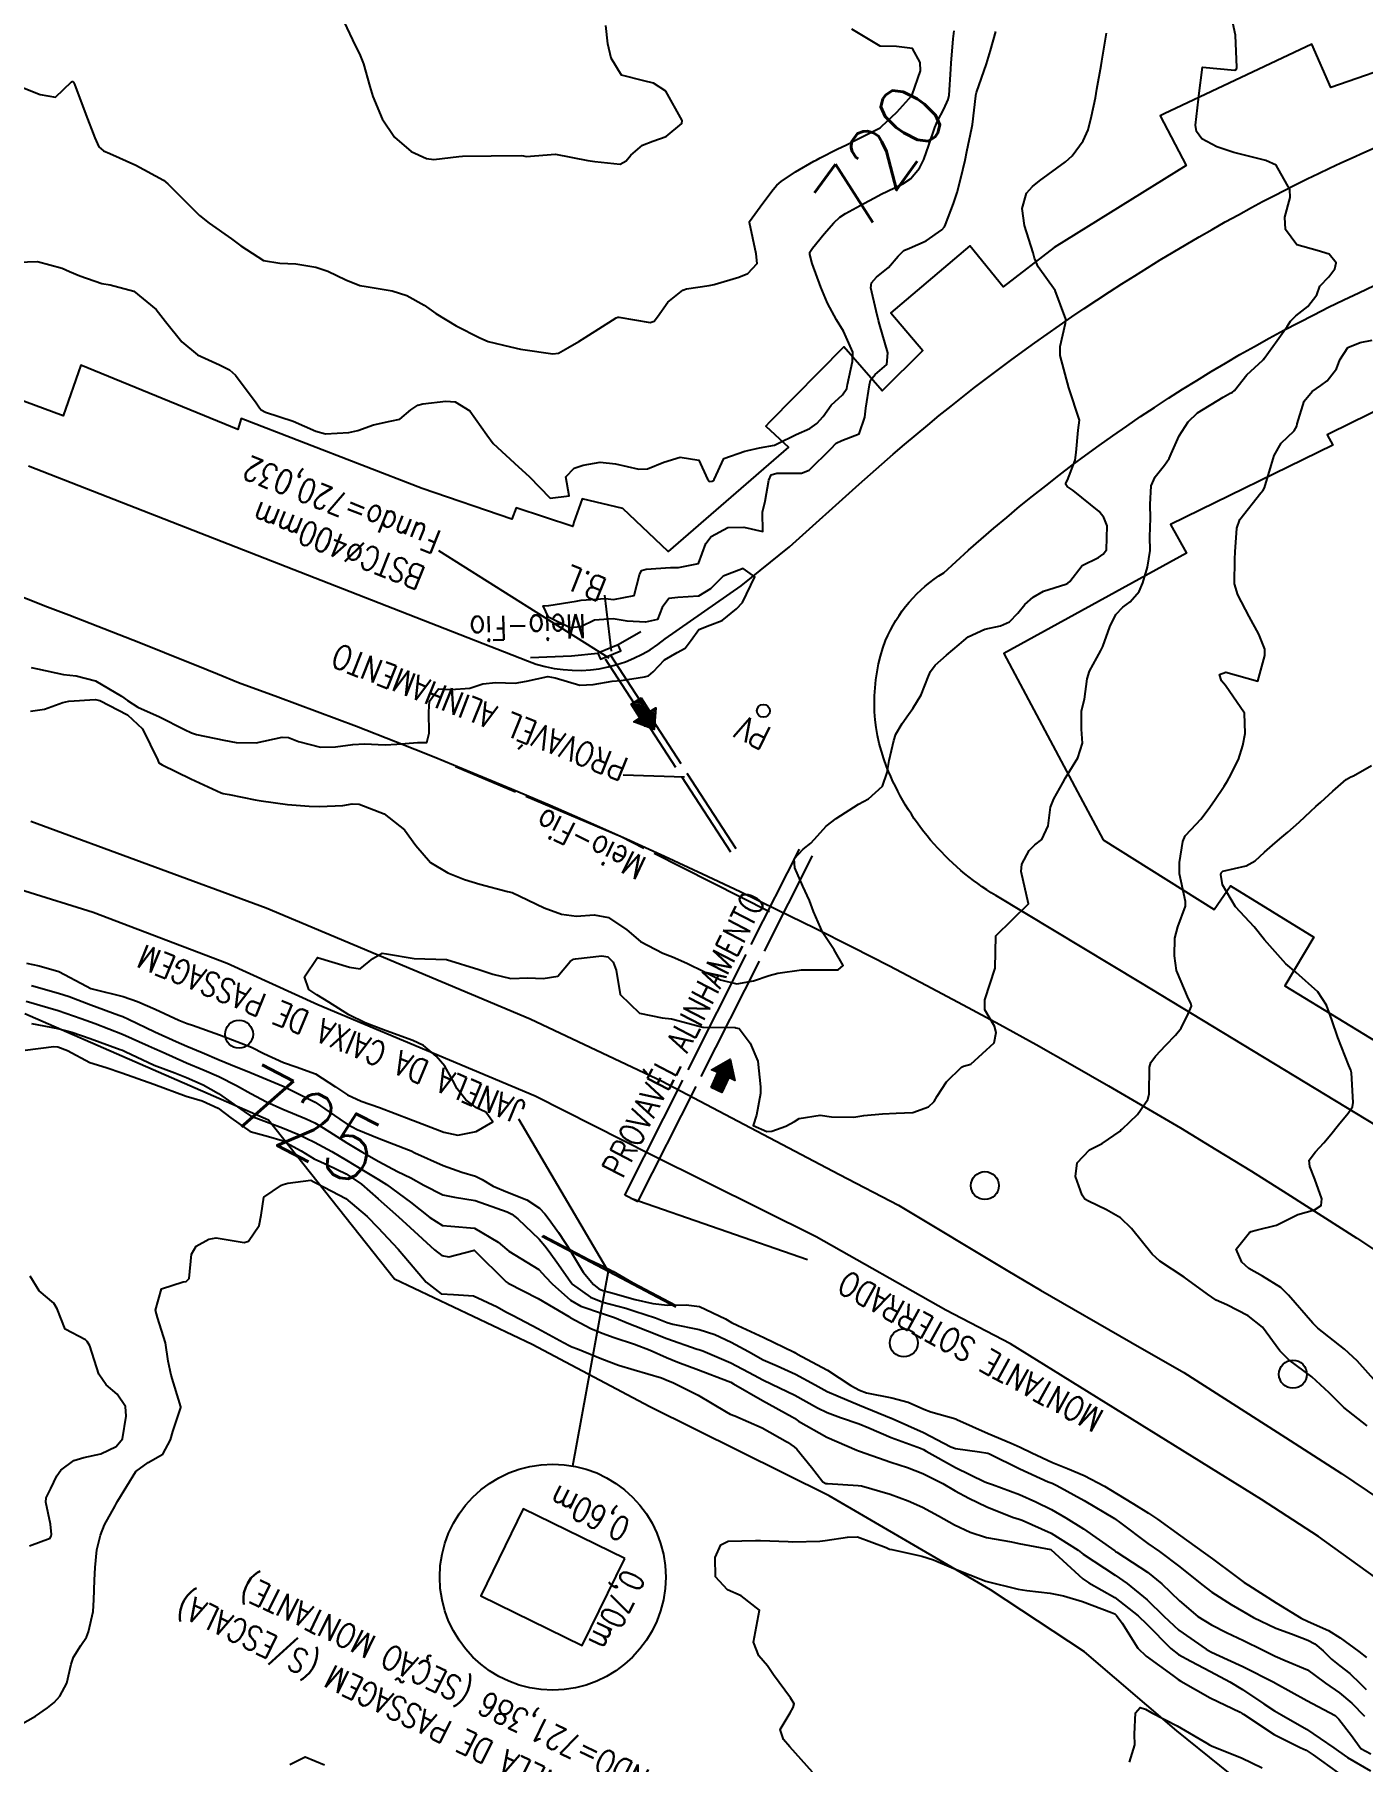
# Model space of a CAD drawing. Header units: metres. Extents: x 286371 to 293043, y 7462578 to 7466404.
# Drawn here: x 291481.8 to 291564, y 7463501.9 to 7463608.9 of the extents above; entities that cross this region are included whole.
import ezdxf
from ezdxf.enums import TextEntityAlignment as Align

# ---------------------------------------------------------------- set-up
doc = ezdxf.new("R2010")
doc.units = ezdxf.units.M
doc.header["$MEASUREMENT"] = 0
doc.linetypes.add('CONTINUO', pattern=[0])
doc.linetypes.add('TRACEJADO', pattern=[8.7, 8, -0.7])
for name, color, linetype in [('B.L', 151, 'Continuous'), ('BUEIRO', 151, 'Continuous'), ('Cotas', 45, 'Continuous'), ('Curvas de Nivel 1m', 11, 'Continuous'), ('Curvas de Nivel 5m', 15, 'Continuous'), ('Divisas', 45, 'Continuous'), ('Edificações', 30, 'Continuous'), ('GALERIA', 45, 'Continuous'), ('Linha Férrea', 20, 'Continuous'), ('MEIO-FIO', 45, 'Continuous'), ('MURO', 30, 'Continuous'), ('P.V', 45, 'CONTINUO'), ('Postes', 20, 'Continuous'), ('TEXTO', 45, 'Continuous'), ('TUBO', 45, 'Continuous'), ('Vias primárias', 230, 'Continuous')]:
    doc.layers.add(name, color=color, linetype=linetype)
doc.styles.add('ROMANS', font='romans', dxfattribs={"height": 0.2})
doc.styles.add('Style-STANDARD', font='STANDARD.shx')

msp = doc.modelspace()

# ---------------------------------------------------------------- hatches: boundary and pattern name
at = {"layer": 'TEXTO'}
for points in [[(291519.36, 7463567.78), (291519.9, 7463566.92), (291520.27, 7463567.15), (291520.17, 7463565.81), (291518.92, 7463566.3), (291519.28, 7463566.53), (291518.74, 7463567.38)], [(291523.7, 7463543.63), (291524.11, 7463544.56), (291523.72, 7463544.73), (291524.89, 7463545.4), (291525.18, 7463544.08), (291524.79, 7463544.26), (291524.37, 7463543.33)]]:
    msp.add_hatch(color=256, dxfattribs=at).paths.add_polyline_path(points)

# ---------------------------------------------------------------- linework, layer by layer
at = {"layer": 'B.L', "linetype": 'CONTINUO'}
msp.add_polyline3d([(291516.68, 7463570.55, 720.61), (291516.84, 7463570.17, 720.67), (291518.1, 7463570.69, 720.69), (291517.94, 7463571.07, 720.63)], close=True, dxfattribs=at)
at = {"layer": 'BUEIRO', "linetype": 'CONTINUO'}
msp.add_polyline3d([(291519.17, 7463536.55, 721.67), (291518.35, 7463536.96, 721.34)], dxfattribs=at)
at = {"layer": 'Curvas de Nivel 1m', "flags": 128}
for points, elevation in [([(291481.3, 7463551.35), (291482.08, 7463551.17), (291483.3, 7463550.83), (291485.02, 7463549.91), (291485.28, 7463549.78), (291485.45, 7463549.73), (291487.28, 7463549.28), (291488.17, 7463548.96), (291489.26, 7463548.5), (291490.73, 7463547.82), (291491.25, 7463547.6), (291491.57, 7463547.49), (291493.24, 7463546.9), (291494.6, 7463546.39), (291495.23, 7463546.13), (291496, 7463545.74), (291497.22, 7463545.19), (291498, 7463544.92), (291499.2, 7463544.49), (291500.43, 7463543.68), (291501.18, 7463543.18), (291502.03, 7463542.8), (291503.17, 7463542.39), (291505.1, 7463541.66), (291505.15, 7463541.64), (291505.26, 7463541.6), (291507.14, 7463540.88), (291508.02, 7463540.68), (291509.14, 7463540.91), (291510.17, 7463541.52), (291509.74, 7463542.11), (291509.17, 7463542.37), (291508.51, 7463542.88), (291507.98, 7463543.56), (291507.71, 7463544.08), (291507.2, 7463544.95), (291506.67, 7463545.58), (291505.88, 7463546.24), (291505.23, 7463546.55), (291503.8, 7463547.07), (291503.25, 7463547.28), (291502.28, 7463547.65), (291501.26, 7463548.15), (291500.02, 7463548.93), (291499.28, 7463549.37), (291498.79, 7463549.7), (291498.51, 7463550.49), (291499.31, 7463551.69), (291501.31, 7463551.1), (291501.97, 7463550.99), (291502.75, 7463551.64), (291503.32, 7463551.95), (291503.6, 7463551.91), (291505.31, 7463551.64), (291507.31, 7463551.56), (291509.31, 7463550.95), (291510.17, 7463550.65), (291511.29, 7463550.4), (291512.34, 7463550.44), (291513.29, 7463550.4), (291514.21, 7463550.54), (291514.97, 7463551.45), (291515.17, 7463551.59), (291515.31, 7463551.61), (291516.94, 7463551.79), (291517.31, 7463551.74), (291517.63, 7463551.41), (291517.81, 7463550.9), (291518.06, 7463549.4), (291519.26, 7463548.24), (291520.66, 7463547.95), (291521.25, 7463547.9), (291523.19, 7463547.38), (291523.24, 7463547.37), (291525.19, 7463547.35), (291525.24, 7463547.34), (291525.43, 7463547.29), (291526.12, 7463546.39), (291526.6, 7463545.27), (291526.77, 7463543.69), (291526.77, 7463543.27), (291526.52, 7463541.92), (291526.31, 7463541.28), (291527.15, 7463540.92), (291527.47, 7463540.94), (291528.34, 7463541.25), (291528.86, 7463541.54), (291529.16, 7463541.71), (291530.45, 7463541.93), (291531.16, 7463541.82), (291532.54, 7463541.81), (291533.17, 7463541.9), (291534.31, 7463542.01), (291535.17, 7463542.05), (291536.2, 7463542.1), (291537.17, 7463542.44), (291537.51, 7463542.78), (291537.71, 7463543.11), (291538.29, 7463544), (291539.21, 7463544.89), (291539.34, 7463544.95), (291539.78, 7463545.08), (291541.23, 7463546.4), (291541.35, 7463547.04), (291541.25, 7463547.44), (291540.66, 7463548.45), (291540.65, 7463549.06), (291541.3, 7463551.04), (291541.33, 7463553.04), (291542.35, 7463554.03), (291543.36, 7463555.01), (291542.91, 7463557.02), (291542.95, 7463557.47), (291543.41, 7463558.33), (291543.76, 7463558.67), (291544.19, 7463559), (291544.59, 7463559.85), (291544.72, 7463561), (291544.93, 7463561.53), (291545.48, 7463562.52), (291545.65, 7463562.82), (291545.76, 7463562.98), (291546.42, 7463564.05), (291546.71, 7463564.97), (291546.65, 7463565.84), (291546.65, 7463566.97), (291546.83, 7463567.69), (291547, 7463568.96), (291547.13, 7463569.42), (291547.59, 7463570.26), (291547.84, 7463570.71), (291547.96, 7463570.95), (291548.4, 7463572.17), (291548.77, 7463572.94), (291549.2, 7463573.39), (291549.66, 7463573.73), (291550.22, 7463574.36), (291550.44, 7463574.91), (291550.73, 7463575.87), (291550.89, 7463576.91), (291550.88, 7463577.74), (291550.91, 7463578.91), (291550.9, 7463579.76), (291550.96, 7463580.91), (291551.21, 7463581.47), (291551.78, 7463582.18), (291552.07, 7463582.61), (291552.19, 7463582.89), (291552.69, 7463584), (291553.25, 7463584.87), (291553.83, 7463585.43), (291555.41, 7463586.4), (291555.85, 7463586.64), (291555.97, 7463586.7), (291556.13, 7463586.82), (291556.89, 7463587.79), (291557.88, 7463588.69), (291557.93, 7463588.74), (291557.97, 7463588.79), (291558.76, 7463589.92), (291559.38, 7463590.77), (291559.59, 7463591.1), (291559.92, 7463591.43), (291560.66, 7463592.02), (291561.23, 7463592.75), (291561.41, 7463593.28), (291561.96, 7463593.85), (291562.33, 7463594.36), (291562.41, 7463594.73), (291561.98, 7463595.27), (291561.25, 7463595.48), (291559.99, 7463595.84), (291559.29, 7463596.78), (291559.24, 7463597.55), (291559.57, 7463598.77), (291559.55, 7463599.26), (291558.7, 7463600.78), (291558.07, 7463601.07), (291557.73, 7463601.14), (291556.08, 7463601.56), (291555.02, 7463601.91), (291554.09, 7463602.4), (291553.77, 7463602.86), (291553.71, 7463603.25), (291553.89, 7463604.86), (291553.92, 7463605.06), (291554.15, 7463606.85), (291556.15, 7463606.66), (291556.25, 7463606.72), (291556.27, 7463606.82), (291556.18, 7463608.82), (291555.75, 7463610.83)], 723), ([(291480.21, 7463605.92), (291482.13, 7463605.16), (291483.08, 7463604.99), (291484.08, 7463605.93), (291484.12, 7463605.95), (291484.14, 7463605.95), (291484.2, 7463605.92), (291484.27, 7463605.8), (291484.96, 7463603.91), (291485.52, 7463602.47), (291485.78, 7463601.9), (291486.07, 7463601.66), (291486.46, 7463601.5), (291488.06, 7463600.78), (291489.77, 7463599.84), (291490.04, 7463599.62), (291491.85, 7463597.81), (291492.01, 7463597.65), (291492.61, 7463597.19), (291493.99, 7463596.21), (291494.56, 7463595.77), (291495.97, 7463594.86), (291496.99, 7463594.71), (291497.97, 7463594.67), (291499.21, 7463594.45), (291499.96, 7463594.21), (291501.08, 7463593.67), (291501.95, 7463593.32), (291502.34, 7463593.26), (291503.94, 7463592.98), (291504.86, 7463592.69), (291505.93, 7463592.11), (291506.65, 7463591.58), (291507.91, 7463590.82), (291509.37, 7463590.07), (291509.9, 7463589.86), (291511.27, 7463589.51), (291511.89, 7463589.38), (291512.04, 7463589.36), (291513.89, 7463589.08), (291514.24, 7463589.12), (291514.82, 7463589.46), (291515.5, 7463589.85), (291515.9, 7463590.09), (291517.83, 7463591.31), (291517.92, 7463591.36), (291517.98, 7463591.35), (291519.92, 7463591.02), (291520.18, 7463591.11), (291520.38, 7463591.37), (291521.02, 7463592.28), (291521.95, 7463593.02), (291522.18, 7463593.11), (291523.58, 7463593.32), (291523.89, 7463593.38), (291523.96, 7463593.4), (291525.41, 7463593.84), (291525.97, 7463594.06), (291526.55, 7463594.69), (291526.5, 7463595.28), (291526.07, 7463597.23), (291526.07, 7463597.28), (291526.9, 7463598.41), (291527.54, 7463599.26), (291527.78, 7463599.53), (291528.05, 7463599.77), (291528.93, 7463600.37), (291530.07, 7463601.02), (291530.21, 7463601.08), (291530.46, 7463601.22), (291531.52, 7463601.77), (291532.09, 7463602.04), (291532.86, 7463602.42), (291534.1, 7463603.04), (291534.18, 7463603.09), (291534.26, 7463603.16), (291535.2, 7463604.06), (291536.13, 7463605.09), (291536.15, 7463605.12), (291536.67, 7463606.61), (291536.66, 7463607.13), (291536.18, 7463608), (291535.19, 7463608.13), (291534.18, 7463608.15), (291532.41, 7463609.19)], 719), ([(291481.59, 7463569.66), (291481.97, 7463569.57), (291483.58, 7463569.23), (291484.36, 7463569.14), (291485.57, 7463568.84), (291487.18, 7463567.88), (291487.55, 7463567.62), (291488.2, 7463567.2), (291489.54, 7463566.59), (291491.08, 7463565.82), (291491.52, 7463565.6), (291491.82, 7463565.5), (291493.51, 7463565.15), (291494.29, 7463565), (291495.51, 7463564.99), (291497.13, 7463565.34), (291497.52, 7463565.32), (291498.15, 7463565.07), (291499.51, 7463564.72), (291500.44, 7463564.74), (291501.51, 7463564.88), (291502.23, 7463564.92), (291503.51, 7463564.87), (291504.23, 7463564.9), (291505.52, 7463565.02), (291506.09, 7463565.01), (291506.23, 7463565.58), (291506.22, 7463566.91), (291506.26, 7463567.58), (291506.81, 7463568.33), (291507.57, 7463568.3), (291508.75, 7463568.37), (291509.57, 7463568.64), (291510.37, 7463568.72), (291511.57, 7463568.69), (291512.26, 7463568.81), (291513.58, 7463569.09), (291514.04, 7463569.01), (291515.57, 7463568.56), (291516.39, 7463568.61), (291517.57, 7463568.81), (291518.12, 7463568.86), (291519.58, 7463569.07), (291519.82, 7463569.14), (291520.11, 7463569.38), (291520.82, 7463570.14), (291521.6, 7463570.59), (291522.09, 7463570.86), (291522.46, 7463571.34), (291522.95, 7463572.01), (291523.63, 7463572.28), (291524.39, 7463572.56), (291525.27, 7463573.3), (291525.65, 7463573.68), (291526.41, 7463575.27), (291525.68, 7463575.79), (291524.44, 7463575.31), (291523.66, 7463574.53), (291522.92, 7463574.07), (291521.65, 7463574), (291521.09, 7463573.93), (291520.67, 7463573.37), (291520.38, 7463572.63), (291519.63, 7463572.46), (291518.51, 7463572.52), (291517.63, 7463572.67), (291516.48, 7463572.58), (291515.63, 7463572.18), (291514.97, 7463572.11), (291513.63, 7463572.78), (291513.3, 7463573.48), (291513.62, 7463573.5), (291513.64, 7463573.5), (291515.34, 7463573.76), (291515.65, 7463573.82), (291517.15, 7463573.92), (291517.65, 7463573.87), (291518.93, 7463574.12), (291519.27, 7463575.39), (291519.39, 7463575.67), (291519.68, 7463575.75), (291521.19, 7463575.85), (291521.68, 7463575.86), (291522.92, 7463576.1), (291523.37, 7463577.33), (291523.71, 7463577.77), (291524.74, 7463578.32), (291525.72, 7463578.35), (291526.9, 7463578.08), (291526.89, 7463579.27), (291527.05, 7463579.95), (291527.27, 7463581.26), (291527.43, 7463581.6), (291527.77, 7463581.7), (291529.31, 7463581.69), (291529.77, 7463581.88), (291531.11, 7463583.2), (291531.45, 7463583.55), (291531.8, 7463583.71), (291532.87, 7463584.12), (291533.22, 7463585.17), (291533.29, 7463585.71), (291533.51, 7463587.17), (291533.58, 7463587.45), (291533.86, 7463587.81), (291534.59, 7463588.43), (291534.65, 7463589.15), (291534.14, 7463590.93), (291534.07, 7463591.16), (291533.92, 7463591.75), (291533.59, 7463593.17), (291533.64, 7463593.48), (291533.95, 7463593.84), (291534.68, 7463594.44), (291535.28, 7463595.14), (291535.64, 7463595.48), (291535.98, 7463595.64), (291537.02, 7463596.09), (291538, 7463596.77), (291538.16, 7463596.95), (291538.23, 7463597.1), (291538.72, 7463598.4), (291538.94, 7463599.09), (291539.18, 7463599.96), (291539.44, 7463601.08), (291539.55, 7463601.61), (291539.86, 7463603.08), (291539.89, 7463603.29), (291540.1, 7463605.07), (291540.1, 7463605.1), (291540.14, 7463605.27), (291540.76, 7463607.06), (291541, 7463607.88), (291541.33, 7463609.05)], 721), ([(291500.95, 7463609.67), (291501.68, 7463608.15), (291501.93, 7463607.66), (291502.16, 7463607.06), (291502.56, 7463605.65), (291502.74, 7463605.03), (291503.32, 7463603.64), (291504.09, 7463602.5), (291505.12, 7463601.61), (291506.07, 7463601.18), (291506.52, 7463601.13), (291508.07, 7463601.32), (291508.3, 7463601.33), (291510.07, 7463601.35), (291511.96, 7463601.38), (291512.07, 7463601.36), (291512.24, 7463601.32), (291514.07, 7463601.46), (291516.07, 7463601.06), (291516.5, 7463600.99), (291518.07, 7463600.84), (291518.43, 7463601.04), (291518.73, 7463601.39), (291519.45, 7463602.01), (291520.09, 7463602.25), (291520.91, 7463602.54), (291521.89, 7463603.35), (291521.9, 7463603.55), (291520.9, 7463605.36), (291520.14, 7463605.85), (291519.54, 7463605.99), (291518.15, 7463606.34), (291517.52, 7463607.41), (291517.31, 7463608.29), (291517.18, 7463609.42)], 718), ([(291481.54, 7463566.96), (291482.41, 7463567.08), (291483.55, 7463567.48), (291483.92, 7463567.56), (291485.55, 7463567.68), (291485.84, 7463567.61), (291487.54, 7463566.73), (291488.47, 7463565.86), (291489.42, 7463563.92), (291489.44, 7463563.85), (291489.49, 7463563.75), (291489.7, 7463563.63), (291491.48, 7463562.75), (291493.36, 7463561.89), (291493.47, 7463561.85), (291493.85, 7463561.78), (291495.46, 7463561.45), (291495.82, 7463561.39), (291497.46, 7463561.16), (291498.81, 7463561.06), (291499.45, 7463561.05), (291500.89, 7463561.1), (291501.46, 7463561.22), (291501.9, 7463561.2), (291503.45, 7463560.6), (291504.71, 7463559.61), (291505.42, 7463558.63), (291506.31, 7463557.58), (291507.39, 7463556.93), (291508.42, 7463556.52), (291509.38, 7463556.24), (291511.09, 7463555.79), (291511.38, 7463555.71), (291511.86, 7463555.5), (291513.36, 7463554.76), (291514.43, 7463554.38), (291515.36, 7463554.25), (291516.45, 7463554.33), (291517.35, 7463554.17), (291518.49, 7463553.4), (291519.32, 7463552.69), (291520.72, 7463551.95), (291521.31, 7463551.73), (291522.19, 7463551.34), (291523.3, 7463550.8), (291524.29, 7463550.3), (291525.29, 7463550.06), (291526.33, 7463550.24), (291527.29, 7463550.57), (291527.83, 7463550.72), (291529.3, 7463550.92), (291529.6, 7463550.93), (291531.3, 7463550.92), (291531.58, 7463550.92), (291531.88, 7463551.2), (291531.32, 7463552.16), (291530.62, 7463553.22), (291530.04, 7463554.54), (291529.79, 7463555.23), (291529.38, 7463556.11), (291528.89, 7463557.24), (291528.84, 7463557.8), (291529.41, 7463558.4), (291529.87, 7463558.77), (291530.29, 7463559.22), (291530.83, 7463559.82), (291531.44, 7463560.31), (291532.83, 7463561.18), (291533.46, 7463561.52), (291534.32, 7463562.3), (291534.61, 7463563.15), (291534.74, 7463563.9), (291535.02, 7463565.14), (291535.15, 7463565.52), (291535.54, 7463566.19), (291535.93, 7463566.75), (291536.19, 7463567.12), (291536.71, 7463567.97), (291537.16, 7463569.11), (291537.29, 7463569.41), (291537.59, 7463569.81), (291538.28, 7463570.42), (291539.07, 7463571.08), (291539.36, 7463571.33), (291539.62, 7463571.55), (291540.66, 7463572.02), (291541.63, 7463572.24), (291542.18, 7463572.49), (291542.71, 7463573.03), (291543.13, 7463573.55), (291543.66, 7463574.02), (291544.29, 7463574.38), (291545.67, 7463574.81), (291545.79, 7463574.87), (291545.92, 7463574.98), (291546.69, 7463575.97), (291547.7, 7463576.48), (291547.98, 7463576.67), (291548.19, 7463576.95), (291548.23, 7463578.44), (291548.02, 7463578.95), (291547.74, 7463579.32), (291546.12, 7463580.61), (291545.76, 7463580.86), (291545.67, 7463580.99), (291545.68, 7463581.08), (291545.77, 7463581.25), (291546.26, 7463582.5), (291546.32, 7463582.98), (291546.43, 7463584.36), (291546.53, 7463584.97), (291545.85, 7463586.98), (291545.33, 7463588.99), (291545.33, 7463589.55), (291545.66, 7463590.99), (291545.67, 7463591.23), (291545.02, 7463593), (291543.97, 7463594.48), (291543.74, 7463595.02), (291543.65, 7463595.35), (291543.12, 7463597.03), (291542.97, 7463598.08), (291543.23, 7463599.03), (291543.6, 7463599.46), (291544.05, 7463599.81), (291545.66, 7463600.98), (291546.07, 7463601.36), (291546.75, 7463602.29), (291547.06, 7463602.96), (291547.27, 7463603.8), (291547.51, 7463604.95), (291547.6, 7463605.48), (291547.86, 7463606.95), (291547.9, 7463607.22), (291548.19, 7463608.94)], 722), ([(291564.35, 7463522.69), (291562.89, 7463523.82), (291561.98, 7463524.73), (291560.92, 7463525.72), (291559.48, 7463526.77), (291558.94, 7463527.33), (291557.86, 7463528.79), (291556.97, 7463529.49), (291555.64, 7463530.17), (291554.99, 7463530.46), (291554.44, 7463530.84), (291553.01, 7463531.9), (291551.5, 7463532.89), (291551.03, 7463533.31), (291549.74, 7463534.91), (291549.06, 7463535.56), (291548.2, 7463536.07), (291547.08, 7463536.6), (291546.86, 7463536.73), (291546.69, 7463536.96), (291546.27, 7463538.13), (291546.38, 7463538.97), (291547.14, 7463539.77), (291547.92, 7463540.17), (291549.03, 7463540.93), (291549.09, 7463540.99), (291549.16, 7463541.06), (291550.12, 7463541.96), (291550.76, 7463542.9), (291550.84, 7463543.25), (291550.85, 7463544.9), (291550.93, 7463545.19), (291551.22, 7463545.58), (291551.86, 7463546.26), (291552.47, 7463546.88), (291552.81, 7463547.31), (291553.26, 7463548.21), (291553.45, 7463548.68), (291553.42, 7463548.86), (291553.28, 7463549.14), (291552.52, 7463550.88), (291552.4, 7463551.79), (291552.43, 7463552.88), (291552.62, 7463553.6), (291553.09, 7463554.87), (291553.08, 7463555.16), (291552.72, 7463556.87), (291552.71, 7463557.57), (291552.93, 7463558.87), (291553.07, 7463559.22), (291553.44, 7463559.63), (291554.04, 7463560.26), (291554.5, 7463560.85), (291554.89, 7463561.41), (291555.48, 7463562.3), (291555.69, 7463562.63), (291555.8, 7463562.83), (291556.36, 7463563.96), (291556.63, 7463564.82), (291556.78, 7463565.56), (291556.74, 7463566.82), (291555.57, 7463568.54), (291555.31, 7463568.84), (291555.19, 7463569.23), (291555.58, 7463569.36), (291557.57, 7463568.8), (291558, 7463570.4), (291558, 7463570.8), (291557.62, 7463571.72), (291557.03, 7463572.81), (291556.32, 7463574.16), (291556.12, 7463574.83), (291556.15, 7463576.37), (291556.17, 7463576.83), (291556.26, 7463578.29), (291556.46, 7463578.82), (291557.76, 7463580.47), (291557.9, 7463580.65), (291557.98, 7463580.79), (291558.4, 7463582.17), (291558.57, 7463582.78), (291559.02, 7463583.56), (291559.82, 7463584.31), (291559.98, 7463584.61), (291560.01, 7463584.76), (291560.44, 7463586.16), (291560.94, 7463586.75), (291561.48, 7463587.12), (291561.86, 7463587.42), (291562.45, 7463588.16), (291562.65, 7463588.72), (291563.14, 7463589.47), (291563.9, 7463589.78), (291564.65, 7463589.94)], 724), ([(291481.61, 7463549.96), (291483.28, 7463549.49), (291483.93, 7463549.27), (291485.27, 7463548.75), (291487.02, 7463548.12), (291487.26, 7463548.03), (291487.61, 7463547.87), (291489.24, 7463547.09), (291490.57, 7463546.49), (291491.23, 7463546.2), (291492.18, 7463545.8), (291493.22, 7463545.36), (291493.92, 7463545.07), (291495.21, 7463544.55), (291497.19, 7463543.72), (291499.17, 7463542.72), (291500.7, 7463541.67), (291501.15, 7463541.36), (291501.77, 7463541.03), (291503.14, 7463540.48), (291504.95, 7463539.78), (291505.13, 7463539.71), (291505.35, 7463539.6), (291507.11, 7463538.8), (291508.27, 7463538.4), (291509.1, 7463538.14), (291509.51, 7463537.95), (291510.2, 7463537.53), (291511.09, 7463537.15), (291512.28, 7463536.69), (291513.07, 7463536.16), (291513.4, 7463535.81), (291513.66, 7463535.47), (291514.25, 7463534.66), (291515.03, 7463533.46), (291515.04, 7463533.44), (291515.78, 7463532.2), (291516.42, 7463531.43), (291516.75, 7463531.17), (291517, 7463531.07), (291517.46, 7463530.95), (291518.99, 7463530.51), (291520.1, 7463530.26), (291520.99, 7463530.16), (291522.16, 7463530.17), (291522.99, 7463530.08), (291524.59, 7463529.3), (291524.97, 7463529.09), (291525.36, 7463528.9), (291526.96, 7463528.16), (291528.85, 7463527.24), (291528.94, 7463527.19), (291529.02, 7463527.15), (291530.92, 7463526.13), (291532.35, 7463525.18), (291532.9, 7463524.88), (291533.33, 7463524.73), (291534.89, 7463524.41), (291535.9, 7463524.14), (291536.88, 7463523.71), (291537.32, 7463523.55), (291538.87, 7463523.11), (291538.89, 7463523.1), (291538.92, 7463523.08), (291540.86, 7463522.21), (291542.28, 7463521.6), (291542.85, 7463521.35), (291543.56, 7463521.01), (291544.84, 7463520.41), (291545.78, 7463520.03), (291546.82, 7463519.61), (291548.07, 7463518.95), (291548.81, 7463518.49), (291549.87, 7463517.85), (291550.79, 7463517.28), (291551.36, 7463516.9), (291552.77, 7463515.87), (291554.19, 7463514.85), (291554.75, 7463514.45), (291556.15, 7463513.41), (291556.73, 7463512.98), (291556.98, 7463512.81), (291558.71, 7463511.72), (291560.25, 7463510.76), (291560.68, 7463510.56), (291561.95, 7463510.01), (291562.67, 7463509.55), (291563.83, 7463508.7), (291564.3, 7463508.34)], 724), ([(291481.6, 7463547.61), (291483.24, 7463547.3), (291484.1, 7463547.06), (291485.24, 7463546.68), (291487.1, 7463546), (291487.23, 7463545.95), (291487.4, 7463545.87), (291489.21, 7463545.03), (291490.48, 7463544.55), (291491.2, 7463544.26), (291492.24, 7463543.8), (291493.19, 7463543.27), (291494.78, 7463542.15), (291495.17, 7463541.89), (291495.49, 7463541.75), (291497.15, 7463541.15), (291498.1, 7463540.75), (291499.13, 7463540.26), (291500.2, 7463539.68), (291501.12, 7463539.14), (291502.38, 7463538.37), (291503.1, 7463537.94), (291503.6, 7463537.63), (291505.08, 7463536.53), (291506.28, 7463535.59), (291507.06, 7463535.1), (291507.58, 7463535.04), (291509.05, 7463534.93), (291510.52, 7463534.05), (291511.04, 7463533.6), (291511.17, 7463533.51), (291513.02, 7463532.36), (291513.45, 7463531.92), (291513.85, 7463531.47), (291514.99, 7463530.47), (291515.63, 7463530.09), (291516.98, 7463529.64), (291517.71, 7463529.4), (291518.6, 7463529.02), (291518.97, 7463528.88), (291519.77, 7463528.56), (291520.96, 7463528.09), (291522.83, 7463527.44), (291522.95, 7463527.41), (291523.19, 7463527.32), (291524.93, 7463526.58), (291526.37, 7463525.81), (291526.91, 7463525.53), (291527.47, 7463525.26), (291528.89, 7463524.57), (291530.3, 7463523.8), (291530.88, 7463523.51), (291531.72, 7463523.19), (291532.87, 7463522.8), (291533.48, 7463522.55), (291534.86, 7463521.96), (291536.67, 7463521.29), (291536.85, 7463521.22), (291537.03, 7463521.11), (291538.83, 7463520.09), (291540.66, 7463519.21), (291540.82, 7463519.16), (291541.13, 7463519.05), (291542.81, 7463518.43), (291543.82, 7463517.98), (291544.79, 7463517.49), (291545.68, 7463516.98), (291546.77, 7463516.29), (291548.71, 7463514.94), (291548.75, 7463514.9), (291548.83, 7463514.85), (291550.73, 7463513.61), (291551.63, 7463512.89), (291552.71, 7463511.83), (291553.85, 7463510.86), (291554.69, 7463510.35), (291555.63, 7463509.88), (291556.67, 7463509.38), (291557.85, 7463508.8), (291558.65, 7463508.41), (291559.27, 7463508.15), (291560.64, 7463507.57), (291561.11, 7463507.22), (291561.75, 7463506.74), (291562.62, 7463506.15), (291563.4, 7463505.5), (291564.18, 7463504.69)], 726), ([(291481.22, 7463545.96), (291482.99, 7463546.17), (291483.23, 7463546.15), (291483.84, 7463545.93), (291485.21, 7463545.18), (291486.22, 7463544.88), (291487.2, 7463544.55), (291489.19, 7463543.84), (291491.18, 7463543.1), (291492.17, 7463542.81), (291493.17, 7463542.35), (291493.95, 7463541.77), (291495.15, 7463540.92), (291496.28, 7463540.6), (291497.13, 7463540.35), (291498.31, 7463539.71), (291499.12, 7463539.22), (291499.94, 7463538.85), (291501.1, 7463538.3), (291502.04, 7463537.65), (291503.08, 7463536.75), (291504.34, 7463535.62), (291505.05, 7463534.97), (291506.56, 7463533.58), (291507.03, 7463533.23), (291507.45, 7463533.15), (291508.97, 7463533.55), (291509.02, 7463533.56), (291509.03, 7463533.56), (291509.05, 7463533.54), (291511.01, 7463531.61), (291511.14, 7463531.51), (291512.99, 7463530.57), (291514.88, 7463529.46), (291514.97, 7463529.4), (291516.26, 7463528.72), (291516.96, 7463528.42), (291517.69, 7463528.15), (291518.95, 7463527.74), (291519.92, 7463527.37), (291520.94, 7463526.92), (291521.65, 7463526.62), (291522.93, 7463526.14), (291524.76, 7463525.45), (291524.92, 7463525.39), (291525.09, 7463525.29), (291526.89, 7463524.25), (291528.72, 7463523.24), (291528.87, 7463523.15), (291529.12, 7463522.98), (291530.86, 7463521.97), (291532.73, 7463521.18), (291532.84, 7463521.13), (291532.9, 7463521.11), (291534.83, 7463520.43), (291535.86, 7463520.1), (291536.82, 7463519.72), (291538.05, 7463519.1), (291538.81, 7463518.66), (291539.67, 7463518.2), (291540.79, 7463517.66), (291542.37, 7463517.03), (291542.78, 7463516.9), (291542.97, 7463516.84), (291544.77, 7463516.03), (291546.43, 7463514.97), (291546.75, 7463514.73), (291547.41, 7463514.29), (291548.73, 7463513.44), (291549.47, 7463512.92), (291550.71, 7463511.91), (291551.74, 7463510.89), (291552.68, 7463510.02), (291554.36, 7463508.85), (291554.66, 7463508.68), (291554.97, 7463508.53), (291556.64, 7463507.78), (291558.59, 7463506.78), (291558.62, 7463506.77), (291558.67, 7463506.74), (291560.61, 7463505.66), (291562.35, 7463504.73), (291562.59, 7463504.52), (291563.36, 7463503.49), (291563.95, 7463502.7), (291564.56, 7463502.37)], 727), ([(291480.58, 7463503.97), (291481.85, 7463504.7), (291482.6, 7463505.21), (291483, 7463505.54), (291483.35, 7463505.93), (291483.8, 7463506.75), (291484.07, 7463507.92), (291484.21, 7463508.36), (291484.66, 7463509.07), (291485, 7463509.58), (291485.13, 7463509.91), (291485.42, 7463511.18), (291485.47, 7463511.9), (291485.51, 7463513.12), (291485.54, 7463513.9), (291485.66, 7463514.99), (291485.88, 7463515.9), (291486.12, 7463516.54), (291486.79, 7463517.73), (291486.87, 7463517.88), (291486.95, 7463518.03), (291488.07, 7463519.86), (291488.83, 7463520.41), (291489.74, 7463520.93), (291490.22, 7463521.82), (291490.36, 7463522.32), (291490.85, 7463523.82), (291490.85, 7463523.85), (291490.26, 7463525.82), (291490.07, 7463526.69), (291489.9, 7463527.83), (291489.41, 7463529.4), (291489.29, 7463529.84), (291489.66, 7463531.17), (291491, 7463531.6), (291491.18, 7463531.63), (291491.37, 7463531.81), (291491.52, 7463533.32), (291491.8, 7463533.8), (291492.58, 7463534.25), (291493.04, 7463534.33), (291494.77, 7463534.03), (291495.04, 7463534.12), (291495.7, 7463535.1), (291495.82, 7463535.74), (291495.99, 7463536.84), (291497.09, 7463537.59), (291497.19, 7463537.62), (291497.48, 7463537.72), (291498.9, 7463537.89), (291499.1, 7463537.79), (291499.29, 7463537.69), (291501.08, 7463536.76), (291502.4, 7463535.64), (291503.05, 7463534.97), (291504.32, 7463533.62), (291505.02, 7463532.8), (291506.05, 7463531.59), (291506.99, 7463530.86), (291507.74, 7463530.82), (291508.99, 7463530.73), (291510.44, 7463530.06), (291510.98, 7463529.75), (291511.43, 7463529.51), (291512.96, 7463528.72), (291514.56, 7463527.85), (291514.95, 7463527.63), (291515.07, 7463527.58), (291515.43, 7463527.45), (291516.94, 7463526.83), (291517.96, 7463526.44), (291518.93, 7463526.15), (291520.62, 7463525.66), (291520.92, 7463525.54), (291521.37, 7463525.35), (291522.9, 7463524.57), (291524.64, 7463523.54), (291524.88, 7463523.41), (291525.17, 7463523.29), (291526.86, 7463522.56), (291528.43, 7463521.66), (291528.85, 7463521.38), (291529.02, 7463521.23), (291529.92, 7463520.13), (291530.62, 7463519.21), (291530.81, 7463519.11), (291530.92, 7463519.1), (291532.81, 7463518.99), (291533.02, 7463518.96), (291534.8, 7463518.44), (291535.9, 7463518.03), (291536.79, 7463517.64), (291537.78, 7463517.1), (291538.78, 7463516.55), (291539.74, 7463516.09), (291540.76, 7463515.76), (291542.3, 7463515.49), (291542.76, 7463515.4), (291544.74, 7463515.01), (291544.75, 7463515.01), (291546.73, 7463513.21), (291547.1, 7463512.96), (291548.71, 7463512.05), (291550.16, 7463510.91), (291550.69, 7463510.39), (291552.17, 7463508.88), (291552.66, 7463508.51), (291553.41, 7463508.1), (291554.64, 7463507.47), (291555.83, 7463506.83), (291556.62, 7463506.35), (291557.94, 7463505.46), (291558.6, 7463505.03), (291559.04, 7463504.78), (291560.58, 7463503.9), (291562.27, 7463502.73), (291562.56, 7463502.52), (291563.13, 7463502.14), (291564.54, 7463501.31)], 728), ([(291481.48, 7463515.24), (291482.76, 7463515.72), (291482.83, 7463515.87), (291482.84, 7463515.94), (291482.77, 7463516.58), (291482.5, 7463517.95), (291482.51, 7463518.23), (291482.81, 7463518.79), (291483.18, 7463519.58), (291483.42, 7463519.94), (291484.22, 7463520.54), (291484.84, 7463520.71), (291485.89, 7463520.95), (291486.85, 7463521.4), (291487.25, 7463521.87), (291487.46, 7463523.28), (291487.43, 7463523.87), (291486.9, 7463524.65), (291486.23, 7463525.22), (291485.77, 7463525.89), (291485.21, 7463527.63), (291485.06, 7463527.9), (291484.95, 7463528), (291483.68, 7463528.66), (291483.19, 7463529.93), (291482.98, 7463530.28), (291482.08, 7463531.04), (291481.52, 7463531.96)], 727), ([(291529.99, 7463501.22), (291528.57, 7463502.79), (291528.19, 7463503.25), (291527.97, 7463503.87), (291528.6, 7463504.9), (291528.79, 7463505.24), (291528.84, 7463505.47), (291528.61, 7463505.84), (291527.57, 7463507.26), (291527.2, 7463507.82), (291526.65, 7463508.44), (291526.33, 7463509.28), (291526.69, 7463511.26), (291525.57, 7463512.15), (291524.71, 7463512.53), (291523.97, 7463513.32), (291523.95, 7463514.52), (291524.3, 7463515.3), (291524.76, 7463515.53), (291526.45, 7463515.58), (291526.76, 7463515.57), (291528.48, 7463515.52), (291528.76, 7463515.5), (291530.43, 7463515.54), (291530.76, 7463515.57), (291532.15, 7463515.79), (291532.76, 7463515.81), (291534.54, 7463515.15), (291534.75, 7463515.05), (291534.89, 7463515.01), (291536.75, 7463514.6), (291537.48, 7463514.37), (291538.74, 7463513.85), (291540.72, 7463513.05), (291542.72, 7463512.56), (291543.26, 7463512.47), (291544.71, 7463512.32), (291545.53, 7463512.16), (291546.71, 7463511.79), (291548.51, 7463511.12), (291548.7, 7463511.03), (291548.81, 7463510.93), (291549.16, 7463510.45), (291550.13, 7463508.91), (291550.66, 7463508.41), (291552.31, 7463507.21), (291552.64, 7463506.97), (291552.79, 7463506.87), (291554.61, 7463505.84), (291556.47, 7463504.94), (291556.59, 7463504.87), (291556.68, 7463504.81), (291558.58, 7463503.55), (291560.19, 7463502.76), (291560.56, 7463502.59), (291561, 7463502.3), (291562.54, 7463501.19)], 729), ([(291497.61, 7463501.71), (291498.55, 7463502.18), (291499.76, 7463501.68)], 729)]:
    msp.add_lwpolyline(points, dxfattribs=dict(at, elevation=elevation))
at = {"layer": 'Curvas de Nivel 5m', "flags": 128}
for points, elevation in [([(291480.74, 7463594.76), (291481.97, 7463594.8), (291483.5, 7463594.39), (291483.96, 7463594.18), (291484.59, 7463593.91), (291485.95, 7463593.45), (291486.47, 7463593.36), (291487.94, 7463592.97), (291489.33, 7463591.84), (291489.91, 7463591.09), (291490.91, 7463589.82), (291491.88, 7463589.03), (291493.25, 7463588.41), (291493.87, 7463588.09), (291494.25, 7463587.77), (291495.53, 7463586.06), (291495.73, 7463585.75), (291495.83, 7463585.61), (291496.09, 7463585.48), (291497.82, 7463584.91), (291499.22, 7463584.29), (291499.81, 7463584.13), (291501.26, 7463584.21), (291501.81, 7463584.33), (291502.78, 7463584.68), (291503.82, 7463584.92), (291504.41, 7463585.03), (291505.1, 7463585.61), (291505.54, 7463585.9), (291505.84, 7463585.99), (291507.26, 7463586.16), (291507.84, 7463586.12), (291508.75, 7463585.55), (291509.8, 7463584.07), (291510.2, 7463583.53), (291511.77, 7463582.09), (291512.43, 7463581.49), (291513.74, 7463580.14), (291514.91, 7463580.29), (291514.71, 7463581.46), (291515.22, 7463582.01), (291515.78, 7463582.19), (291516.82, 7463582.38), (291517.78, 7463582.27), (291519.22, 7463581.95), (291519.77, 7463581.97), (291520.78, 7463582.37), (291521.78, 7463582.69), (291522.95, 7463582.5), (291523.47, 7463581.32), (291523.61, 7463581.17), (291523.76, 7463581.19), (291523.84, 7463581.24), (291523.9, 7463581.31), (291524.49, 7463582.6), (291525.79, 7463583.05), (291525.98, 7463583.1), (291526.7, 7463583.27), (291527.62, 7463583.43), (291527.8, 7463583.51), (291528.96, 7463584.09), (291529.81, 7463584.47), (291530.26, 7463584.78), (291530.65, 7463585.21), (291531.14, 7463585.9), (291531.84, 7463586.54), (291532.1, 7463586.94), (291532.16, 7463587.19), (291532.45, 7463588.61), (291532.47, 7463589.19), (291531.9, 7463590.5), (291531.46, 7463591.2), (291530.91, 7463592.23), (291530.49, 7463593.22), (291529.97, 7463594.68), (291529.81, 7463595.23), (291529.82, 7463595.38), (291529.98, 7463595.63), (291530.7, 7463596.52), (291531.3, 7463597.21), (291531.67, 7463597.55), (291532.02, 7463597.78), (291532.93, 7463598.28), (291534.04, 7463598.87), (291534.24, 7463598.97), (291534.63, 7463599.16), (291535.58, 7463599.61), (291536.06, 7463599.93), (291536.6, 7463600.58), (291536.87, 7463601.12), (291537.19, 7463602.01), (291537.56, 7463603.11), (291537.72, 7463603.5), (291538.12, 7463604.25), (291538.39, 7463604.84), (291538.45, 7463605.1), (291538.55, 7463606.71), (291538.58, 7463607.1), (291538.7, 7463608.59), (291538.76, 7463609.1)], 720), ([(291564.91, 7463525.36), (291563.73, 7463526.7), (291562.94, 7463527.43), (291561.28, 7463528.74), (291560.97, 7463529.03), (291559.47, 7463530.77), (291559, 7463531.25), (291557.86, 7463531.95), (291557.02, 7463532.42), (291556.57, 7463532.81), (291556.23, 7463533.62), (291557.05, 7463534.66), (291557.15, 7463534.71), (291557.46, 7463534.8), (291558.73, 7463535.11), (291559.06, 7463535.27), (291560.05, 7463535.78), (291561.07, 7463536.07), (291561.49, 7463536.32), (291561.54, 7463536.74), (291561.1, 7463537.97), (291560.79, 7463538.75), (291560.74, 7463539.13), (291561.13, 7463539.65), (291561.65, 7463540.22), (291562.08, 7463540.73), (291562.56, 7463541.32), (291563.16, 7463542.04), (291563.43, 7463542.45), (291563.48, 7463542.71), (291563.37, 7463544.54), (291563.33, 7463544.71), (291563.21, 7463545.01), (291562.52, 7463546.73), (291562.16, 7463547.83), (291561.82, 7463548.74), (291561.29, 7463549.57), (291559.95, 7463550.76), (291559.31, 7463551.29), (291557.98, 7463552.79), (291557.35, 7463553.59), (291556.18, 7463554.82), (291555.38, 7463556.19), (291555.28, 7463556.84), (291555.29, 7463556.94), (291555.4, 7463557.03), (291556.85, 7463557.36), (291557.41, 7463557.67), (291557.99, 7463558.22), (291558.64, 7463558.79), (291559.06, 7463559.15), (291559.43, 7463559.46), (291560.13, 7463560.07), (291560.85, 7463560.75), (291561.16, 7463561.04), (291561.46, 7463561.32), (291562.21, 7463561.99), (291563.04, 7463562.72), (291563.32, 7463562.88), (291563.49, 7463562.94), (291564.6, 7463563.59)], 725), ([(291481.27, 7463548.99), (291482.61, 7463548.6), (291483.26, 7463548.41), (291484.69, 7463547.91), (291485.25, 7463547.71), (291485.55, 7463547.6), (291487.24, 7463546.94), (291488.85, 7463546.23), (291489.23, 7463546.05), (291489.69, 7463545.84), (291491.21, 7463545.17), (291492.3, 7463544.71), (291493.2, 7463544.32), (291494.3, 7463543.77), (291495.19, 7463543.26), (291496.16, 7463542.75), (291497.17, 7463542.3), (291498.61, 7463541.7), (291499.15, 7463541.46), (291499.68, 7463541.15), (291501.13, 7463540.21), (291502.06, 7463539.65), (291503.12, 7463539.06), (291504.28, 7463538.44), (291505.1, 7463538.04), (291505.9, 7463537.59), (291507.09, 7463536.98), (291507.81, 7463536.84), (291509.08, 7463536.63), (291510.42, 7463536.17), (291511.07, 7463535.93), (291511.36, 7463535.8), (291511.73, 7463535.5), (291513.05, 7463534.25), (291513.4, 7463533.84), (291513.67, 7463533.47), (291514.24, 7463532.68), (291515.01, 7463531.58), (291515.05, 7463531.5), (291515.1, 7463531.45), (291516.23, 7463530.66), (291516.99, 7463530.35), (291518.42, 7463529.96), (291518.98, 7463529.79), (291520.25, 7463529.37), (291520.97, 7463529.09), (291521.34, 7463528.98), (291522.96, 7463528.65), (291523.94, 7463528.33), (291524.95, 7463527.86), (291526.01, 7463527.28), (291526.93, 7463526.77), (291527.79, 7463526.39), (291528.92, 7463525.88), (291530.14, 7463525.22), (291530.9, 7463524.81), (291531.57, 7463524.51), (291532.89, 7463523.96), (291534.86, 7463523.16), (291534.87, 7463523.16), (291534.91, 7463523.14), (291536.86, 7463522.26), (291538.56, 7463521.38), (291538.85, 7463521.27), (291540.33, 7463521.06), (291540.84, 7463520.99), (291540.95, 7463520.95), (291542.83, 7463520.01), (291544.59, 7463519.22), (291544.82, 7463519.13), (291545.11, 7463518.99), (291546.8, 7463518.05), (291548.69, 7463516.94), (291548.78, 7463516.87), (291548.99, 7463516.72), (291550.76, 7463515.4), (291551.47, 7463514.89), (291552.74, 7463513.95), (291554.09, 7463512.85), (291554.72, 7463512.37), (291555.92, 7463511.61), (291556.7, 7463511.15), (291557.29, 7463510.81), (291558.68, 7463510.15), (291559.66, 7463509.79), (291560.66, 7463509.41), (291561.1, 7463509.18), (291561.62, 7463508.74), (291562.14, 7463508.22), (291562.64, 7463507.82), (291563.26, 7463507.34), (291563.93, 7463506.7), (291564.28, 7463506.35)], 725), ([(291549.61, 7463501.85), (291549.95, 7463502.91), (291549.92, 7463503.58), (291549.98, 7463504.91), (291550.27, 7463505.24), (291550.6, 7463505.12), (291551.01, 7463504.9), (291552.58, 7463504.1), (291554.4, 7463503.02), (291554.57, 7463502.92), (291554.73, 7463502.84), (291556.55, 7463502.11), (291557.84, 7463501.5)], 730)]:
    msp.add_lwpolyline(points, dxfattribs=dict(at, elevation=elevation))
at = {"layer": 'Divisas'}
msp.add_lwpolyline([(291648.98, 7463406.33), (291637.03, 7463419.43), (291624.96, 7463432.85), (291612.79, 7463443.98), (291593.95, 7463462.82), (291573.77, 7463483.72), (291560.55, 7463497.34), (291552.55, 7463503.78), (291546.83, 7463508.68), (291541.01, 7463512.52), (291531.02, 7463518.35), (291519.9, 7463523.85), (291512.61, 7463527.71), (291504.09, 7463531.76), (291496.29, 7463541.62), (291481.2, 7463548.2)], dxfattribs=at)
at = {"layer": 'Edificações'}
for points in [[(291571.62, 7463608.89), (291562.09, 7463605.58), (291560.92, 7463608.27), (291551.77, 7463603.96), (291551.51, 7463603.82), (291553.12, 7463600.76), (291544.95, 7463595.67), (291541.8, 7463593.24), (291539.72, 7463595.77), (291534.84, 7463591.63), (291536.82, 7463589.29), (291534.3, 7463586.8), (291531.93, 7463589.51), (291527.31, 7463584.86), (291527.09, 7463584.6), (291528.49, 7463583.31), (291521.05, 7463576.84), (291518.24, 7463579.51), (291515.71, 7463580.11), (291515.2, 7463578.65), (291515.14, 7463578.4), (291511.62, 7463579.54), (291511.36, 7463578.84), (291505.8, 7463580.74), (291494.6, 7463585.07), (291494.39, 7463584.39), (291484.65, 7463588.39), (291483.57, 7463585.25), (291470.23, 7463590.18)], [(291571.86, 7463588.98), (291562.02, 7463584.16), (291561.86, 7463584.07), (291562.21, 7463583.43), (291552.15, 7463578.52), (291553.15, 7463576.73), (291541.83, 7463570.53), (291546.57, 7463561.65), (291547.98, 7463558.98), (291554.87, 7463554.67), (291555.87, 7463556.13), (291561.04, 7463552.95), (291559.24, 7463549.94), (291565.34, 7463546.22)]]:
    msp.add_lwpolyline(points, dxfattribs=at)
at = {"layer": 'GALERIA', "linetype": 'CONTINUO'}
for points in [[(291517.04, 7463532.51, 722.09), (291517.1, 7463532.52, 721.39), (291517.64, 7463532.25, 721.45), (291517.66, 7463532.2, 722.15)], [(291517.66, 7463532.2, 722.15), (291517.04, 7463532.51, 722.09)]]:
    msp.add_polyline3d(points, dxfattribs=at)
at = {"layer": 'Linha Férrea'}
for points in [[(291481.57, 7463560.13), (291496.13, 7463554.77), (291512.49, 7463547.89), (291520.67, 7463544.03), (291528.48, 7463539.93), (291531.66, 7463538.25), (291535.31, 7463536.34), (291542.09, 7463532.29), (291544.1, 7463531.09), (291549.71, 7463527.86), (291552.99, 7463525.98), (291559.28, 7463521.95), (291562.74, 7463519.73), (291568.29, 7463516), (291575.8, 7463510.3), (291583.4, 7463504.53), (291591.54, 7463498.21), (291604.98, 7463486.33), (291608.9, 7463482.95), (291615.15, 7463477.34), (291619.09, 7463473.56), (291630.45, 7463461.05), (291635.62, 7463454.77), (291647.21, 7463440.78)], [(291648.84, 7463431.94), (291631.9, 7463452.84), (291629.07, 7463456.46), (291620.76, 7463465.35), (291613.93, 7463472.48), (291603.71, 7463482.49), (291589.51, 7463494.81), (291569.91, 7463509.79), (291564.8, 7463513.33), (291561.32, 7463515.82), (291557.8, 7463518.11), (291542.25, 7463527.76), (291538.25, 7463529.84), (291530.2, 7463534.38), (291520.03, 7463539.45), (291512.8, 7463543.1), (291499.35, 7463548.75), (291493.73, 7463551.32), (291485.42, 7463554.48), (291472.7, 7463558.45)]]:
    msp.add_lwpolyline(points, dxfattribs=at)
at = {"layer": 'MEIO-FIO', "linetype": 'TRACEJADO', "flags": 128}
for points in [[(291519.34, 7463571.87), (291517.94, 7463571.07)], [(291512.52, 7463570.28), (291515.06, 7463570.37), (291516.68, 7463570.55)], [(291527.31, 7463554.53), (291518.12, 7463559.17), (291507.87, 7463563.5)]]:
    msp.add_lwpolyline(points, dxfattribs=at)
at = {"layer": 'MURO', "linetype": 'CONTINUO'}
for points in [[(291513.22, 7463534.43, 724.55), (291521.51, 7463530.05, 724.91)], [(291513.3, 7463534.47, 722.75), (291516.17, 7463532.97, 721.49), (291517.1, 7463532.52, 721.39)], [(291521.5, 7463530.13, 722.79), (291518.88, 7463531.52, 721.73), (291517.64, 7463532.25, 721.45)]]:
    msp.add_polyline3d(points, dxfattribs=at)
at = {"layer": 'P.V', "linetype": 'CONTINUO'}
msp.add_circle((291526.94, 7463566.97, 721.19), 0.4, dxfattribs=at)
at = {"layer": 'Postes'}
for centre in [(291494.46, 7463546.94), (291540.66, 7463537.56), (291535.64, 7463527.82), (291559.74, 7463525.88)]:
    msp.add_circle(centre, 0.866, dxfattribs=at)
at = {"layer": 'TEXTO', "linetype": 'CONTINUO', "flags": 128}
for points in [[(291518.75, 7463567.36), (291519.77, 7463567.13)], [(291518.83, 7463567.44), (291519.7, 7463567.25)], [(291519.62, 7463567.37), (291518.95, 7463567.52)], [(291519.55, 7463567.49), (291519.07, 7463567.59)], [(291519.47, 7463567.61), (291519.19, 7463567.67)], [(291519.39, 7463567.73), (291519.31, 7463567.74)], [(291518.83, 7463567.24), (291519.85, 7463567.01)], [(291518.9, 7463567.12), (291520.24, 7463566.82)], [(291518.92, 7463566.29), (291520.18, 7463566.01)], [(291518.98, 7463567), (291520.23, 7463566.72)], [(291519.03, 7463566.37), (291520.19, 7463566.11)], [(291519.06, 7463566.88), (291520.23, 7463566.62)], [(291519.13, 7463566.76), (291520.22, 7463566.51)], [(291519.15, 7463566.45), (291520.2, 7463566.21)], [(291519.21, 7463566.64), (291520.21, 7463566.41)], [(291519.27, 7463566.52), (291520.21, 7463566.31)], [(291520.25, 7463566.92), (291519.99, 7463566.98)], [(291520.26, 7463567.02), (291520.11, 7463567.05)], [(291520.26, 7463567.12), (291520.23, 7463567.13)], [(291519.55, 7463566.05), (291520.18, 7463565.91)], [(291523.84, 7463544.8), (291523.89, 7463544.66)], [(291523.92, 7463544.85), (291524.02, 7463544.6)], [(291524.5, 7463543.62), (291524.01, 7463544.9)], [(291524.56, 7463543.75), (291524.1, 7463544.95)], [(291524.62, 7463543.88), (291524.19, 7463545)], [(291524.67, 7463544), (291524.28, 7463545.05)], [(291524.73, 7463544.13), (291524.36, 7463545.1)], [(291524.79, 7463544.25), (291524.45, 7463545.15)], [(291524.92, 7463544.2), (291524.54, 7463545.2)], [(291525.05, 7463544.14), (291524.63, 7463545.25)], [(291525.18, 7463544.09), (291524.72, 7463545.3)], [(291525.04, 7463544.74), (291524.81, 7463545.35)], [(291523.75, 7463544.75), (291523.76, 7463544.72)], [(291523.78, 7463543.82), (291523.88, 7463543.55)], [(291523.84, 7463543.95), (291524.01, 7463543.49)], [(291523.9, 7463544.08), (291524.14, 7463543.43)], [(291524.27, 7463543.38), (291523.95, 7463544.21)], [(291524.38, 7463543.36), (291524.01, 7463544.34)], [(291524.44, 7463543.49), (291524.07, 7463544.47)], [(291523.72, 7463543.69), (291523.76, 7463543.61)]]:
    msp.add_lwpolyline(points, dxfattribs=at)
at = {"layer": 'TEXTO', "linetype": 'CONTINUO'}
for points in [[(291506.81, 7463576.9, 0), (291517.37, 7463570.25, 0)], [(291517.54, 7463570.66, 0), (291517.12, 7463574.14, 0)], [(291518.25, 7463563, 0), (291522.05, 7463562.88, 0)], [(291511.76, 7463541.69, 0), (291517.23, 7463532.43, 0)], [(291518.73, 7463536.79, 0), (291529.68, 7463532.98, 0)], [(291515.14, 7463520.2, 0), (291517.36, 7463532.38, 0)]]:
    msp.add_polyline3d(points, dxfattribs=at)
for points in [[(291519.36, 7463567.78, 0), (291519.9, 7463566.92, 0), (291520.27, 7463567.15, 0), (291520.17, 7463565.81, 0), (291518.92, 7463566.3, 0), (291519.28, 7463566.53, 0), (291518.74, 7463567.38, 0)], [(291523.7, 7463543.63, 0), (291524.11, 7463544.56, 0), (291523.72, 7463544.73, 0), (291524.89, 7463545.4, 0), (291525.18, 7463544.08, 0), (291524.79, 7463544.26, 0), (291524.37, 7463543.33, 0)], [(291518.35, 7463514.47, 0), (291512.06, 7463517.54, 0), (291509.43, 7463512.15, 0), (291515.72, 7463509.08, 0), (291518.35, 7463514.47, 0)]]:
    msp.add_polyline3d(points, close=True, dxfattribs=at)
msp.add_circle((291513.89, 7463513.31), 7, dxfattribs=at)
at = {"layer": 'TUBO', "linetype": 'TRACEJADO', "flags": 128}
for points in [[(291517.13, 7463570.19), (291524.9, 7463558.23)], [(291517.46, 7463570.41), (291525.23, 7463558.45)], [(291518.35, 7463536.96), (291529.17, 7463558.4)], [(291519.17, 7463536.55), (291529.98, 7463557.98)]]:
    msp.add_lwpolyline(points, dxfattribs=at)
at = {"layer": 'Vias primárias'}
for points in [[(291481.41, 7463582.14), (291504.46, 7463573.15), (291512.33, 7463570.06, 0.272668), (291520.85, 7463571.43), (291525.57, 7463574.72), (291528.55, 7463577.13), (291532.88, 7463581.02, -0.059788), (291557.18, 7463598.15, -0.062576), (291580.2, 7463607.06, -0.039448), (291597.21, 7463609.9, 0.140384), (291604.65, 7463612.74, 0.18557), (291607.78, 7463617.75), (291608.17, 7463620.95), (291608.17, 7463620.95), (291612.41, 7463669.49, 0.387438), (291604.64, 7463679.67, 0.067365), (291597.8, 7463679.98, 0.04499), (291573.78, 7463675.61, 0.044397), (291549.59, 7463666.56), (291498.17, 7463644.03), (291472.58, 7463632.45)], [(291154.71, 7463553.72), (291187.37, 7463559.85), (291217.14, 7463567.31), (291239.67, 7463573.62), (291294.25, 7463588.91, -0.024627), (291323.7, 7463596.39, -0.079731), (291382.1, 7463601.73, -0.04022), (291451.91, 7463584.12, -0.0211), (291494.43, 7463568.73, -0.125582), (291630.04, 7463477.13, 0.006089), (291714.73, 7463374.29), (291732.56, 7463354.39, 0.031385), (291743.51, 7463343.61, 0.329747), (291763.81, 7463342.02, 0.061276), (291772.94, 7463349.42, 0.081559), (291785.28, 7463367.3), (291794.1, 7463382.65), (291807.78, 7463424.53), (291831.64, 7463500.74), (291834.42, 7463509.84)]]:
    msp.add_lwpolyline(points, format="xyb", dxfattribs=at)
msp.add_lwpolyline([(291605.37, 7463584.27), (291604.7, 7463573.28), (291602.07, 7463545.22), (291601.66, 7463540.04, -0.239382), (291595.76, 7463530.42, -0.326124), (291580.86, 7463531.61), (291550.32, 7463550.12), (291541.34, 7463555.53, -0.164917), (291534.57, 7463563.52, -0.185501), (291534.51, 7463571.32, -0.159337), (291538.11, 7463575.52, -0.082567), (291565.72, 7463593.74, -0.023291), (291584.58, 7463600.23), (291589.11, 7463601.33, -0.29145), (291600.61, 7463598.04, -0.199059)], format="xyb", close=True, dxfattribs=at)

# ---------------------------------------------------------------- texts
at = {"layer": 'Cotas', "style": 'Style-STANDARD'}
for s, rotation, p in [('720', 54.0419, (291534.21, 7463601.3, 720)), ('725', 332.5992, (291498.72, 7463541.32, 725))]:
    msp.add_text(s, height=4, rotation=rotation, dxfattribs=at).set_placement(p, align=Align.MIDDLE_CENTER)
at = {"layer": 'TEXTO', "style": 'ROMANS', "width": 0.8}
for s, rotation, p in [('Fundo=720,032', 158.3107, (291507.06, 7463578.06)), ('BSTCØ400mm', 158.3107, (291506.09, 7463575.82)), ('B.L', 158.3107, (291517.32, 7463575.1)), ('Meio-Fio', 181.2397, (291515.92, 7463572.97)), ('PROVAVÉL ALINHAMENTO', 158.3107, (291518.67, 7463563.99)), ('PV', 154, (291527.51, 7463565.86)), ('Meio-Fio', 154, (291519.79, 7463557.81)), ('PROVAVÉL ALINHAMENTO', 62.809, (291518.22, 7463537.94)), ('JANELA DA CAIXA DE PASSAGEM', 157.4662, (291512.31, 7463542.71)), ('MONTANTE SOTERRADO', 151.1745, (291548.12, 7463523.55)), ('0,60m', 154, (291518.8, 7463516.8)), ('FUNDO=721,386 (SEÇÃO MONTANTE)', 154, (291521.84, 7463500.4)), ('0,70m', 244, (291518.32, 7463513.9)), ('DETALHE JANELA DE PASSAGEM (S/ESCALA)', 154, (291522.99, 7463496.86))]:
    msp.add_text(s, height=1.5, rotation=rotation, dxfattribs=at).set_placement(p)

doc.saveas('drawing.dxf')
